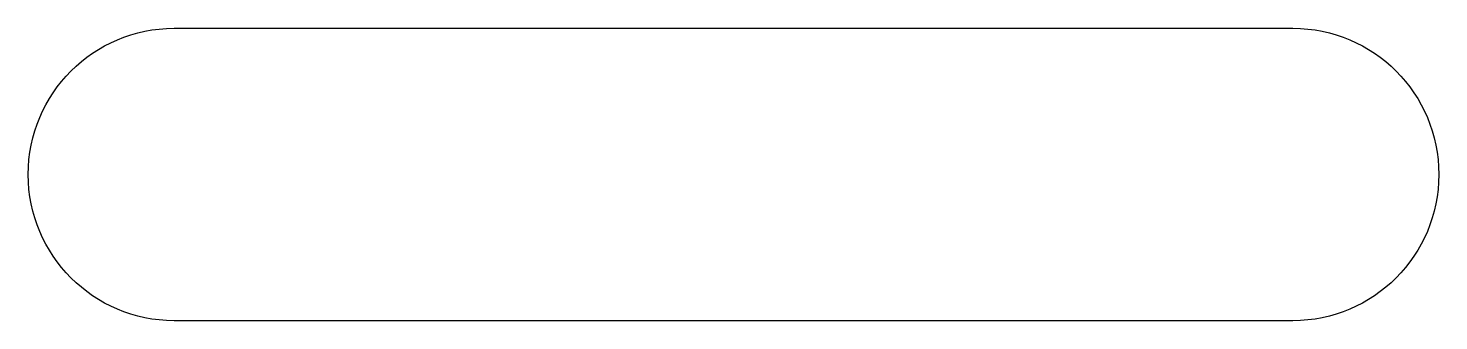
# Model space of a CAD drawing. Extents: x 263.3 to 277.8, y 268.2 to 271.2.
import ezdxf

# ---------------------------------------------------------------- set-up
doc = ezdxf.new("R2010")
doc.units = 0
doc.layers.add('ANA', color=220, linetype='CONTINUOUS')

msp = doc.modelspace()

# ---------------------------------------------------------------- linework, layer by layer
at = {"layer": 'ANA'}
msp.add_lwpolyline([(264.848, 268.181, -1), (264.848, 271.181), (276.348, 271.181, -1), (276.348, 268.181)], format="xyb", close=True, dxfattribs=at)

doc.saveas('drawing.dxf')
